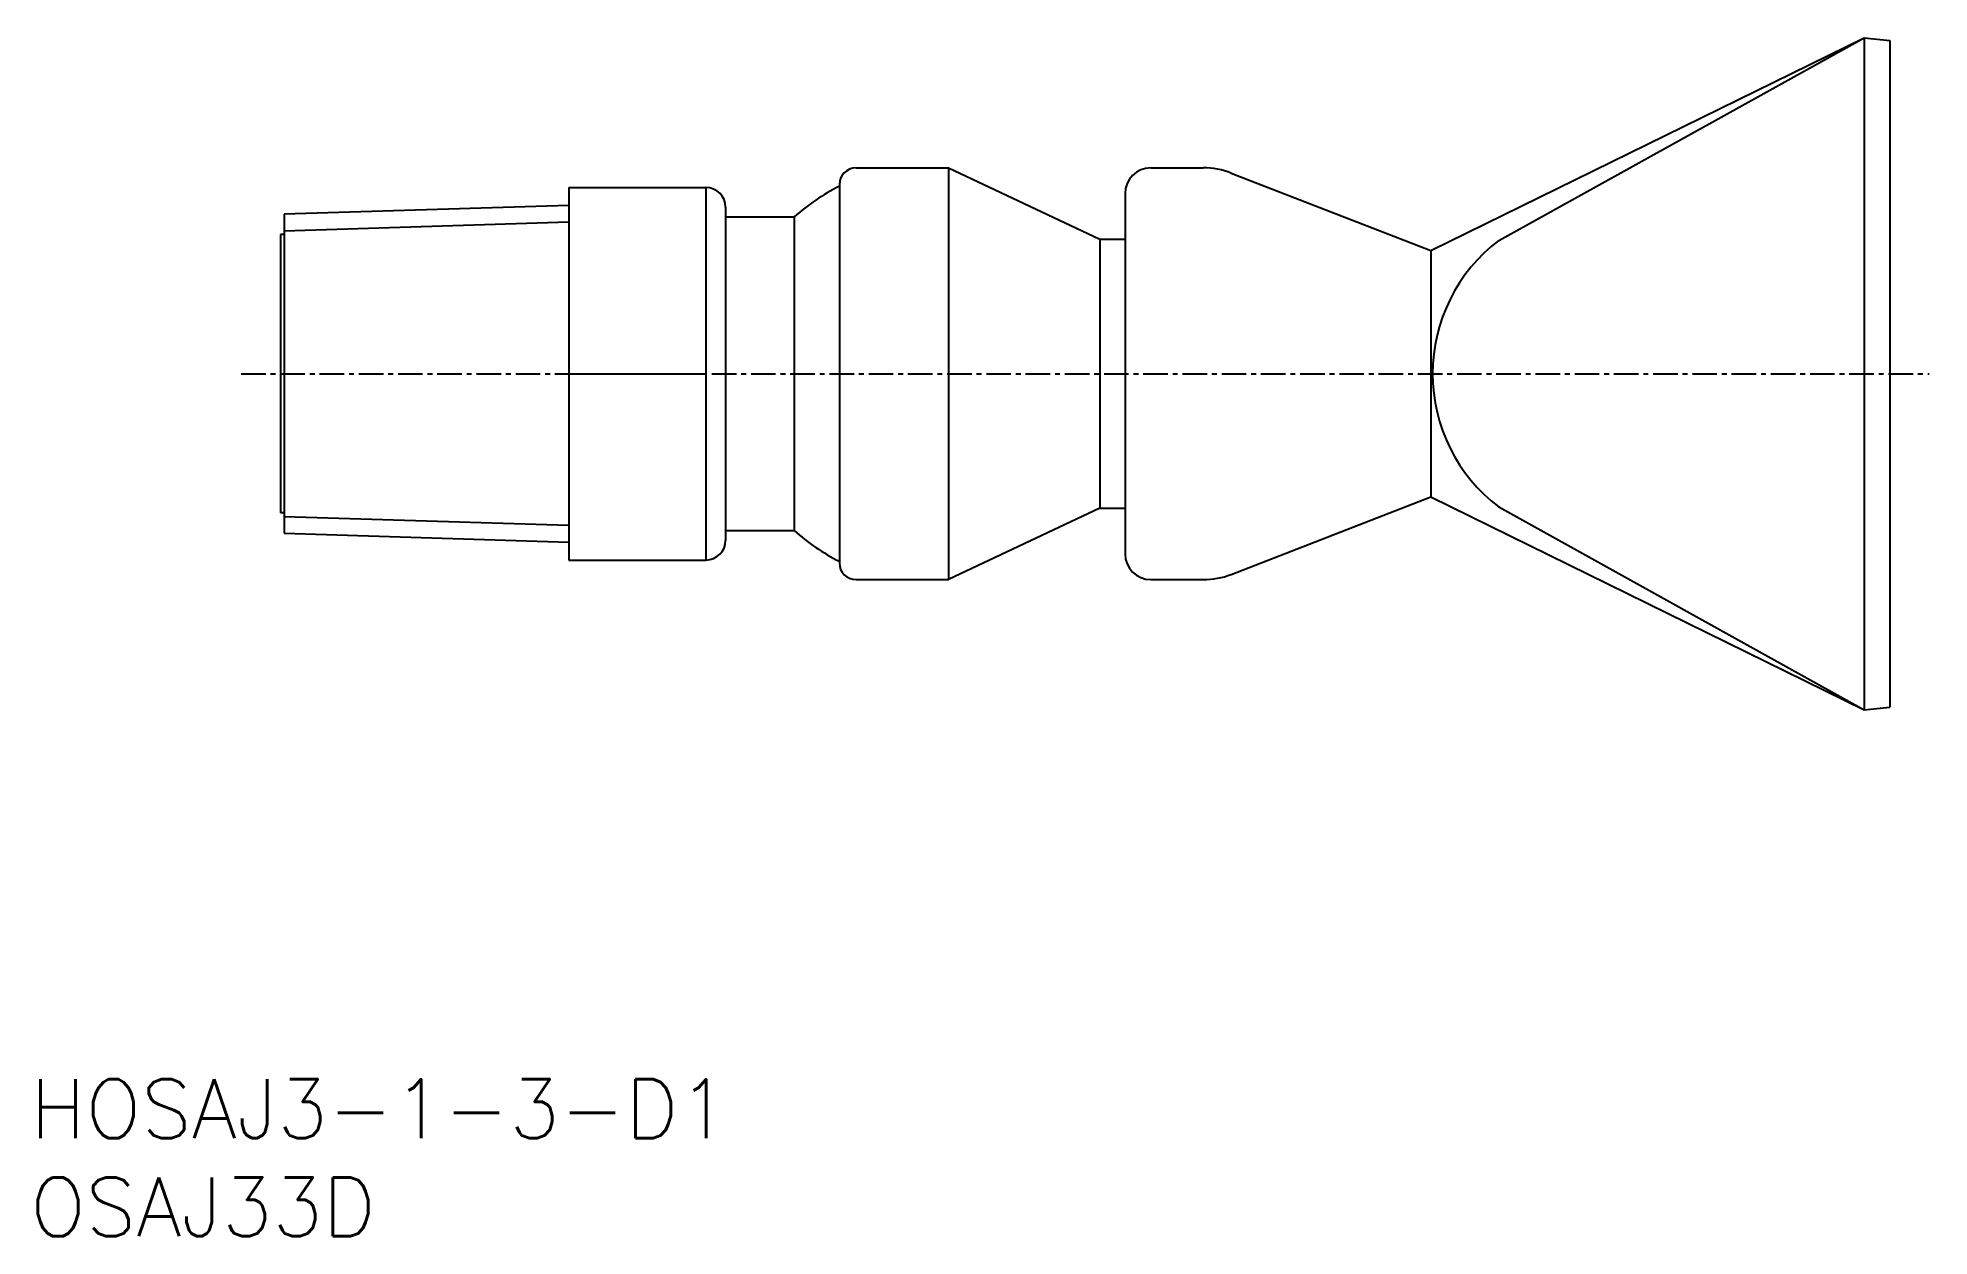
# Model space of a CAD drawing. Extents: x 80.6 to 177, y 55 to 116.1.
import ezdxf
from ezdxf.enums import TextEntityAlignment as Align

# ---------------------------------------------------------------- set-up
doc = ezdxf.new("R2010")
doc.units = 0
doc.linetypes.add('CENTER', pattern=[2, 1.25, -0.25, 0.25, -0.25])
doc.layers.get('0').update_dxf_attribs({"linetype": 'CONTINUOUS'})
doc.layers.add('CENTER', color=1, linetype='CENTER')
doc.styles.get("Standard").update_dxf_attribs({"font": 'txt.shx', "bigfont": 'extfont.shx'})

msp = doc.modelspace()

# ---------------------------------------------------------------- linework, layer by layer
at = {"color": 7, "linetype": 'CONTINUOUS'}
for p, q in [((151.61, 105.278), (173.705, 116.13)), ((155.07, 105.791), (173.705, 116.13)), ((173.705, 116.13), (173.705, 81.863)), ((173.705, 116.13), (175.018, 115.997)), ((175.018, 115.997), (175.018, 81.997)), ((122.303, 109.497), (127.018, 109.497)), ((127.018, 109.497), (127.018, 88.497)), ((127.018, 109.497), (134.732, 105.854)), ((137.33, 109.497), (140.005, 109.497)), ((141.43, 109.23), (151.61, 105.278)), ((107.646, 108.497), (107.646, 89.497)), ((107.646, 108.497), (114.646, 108.497)), ((114.646, 108.497), (114.646, 89.497)), ((121.446, 108.64), (121.446, 89.354)), ((136.018, 108.184), (136.018, 89.809)), ((136.018, 108.184), (136.018, 89.809)), ((136.018, 108.184), (136.018, 89.809)), ((136.018, 108.184), (136.018, 89.809)), ((136.018, 108.184), (136.018, 89.809)), ((136.018, 108.184), (136.018, 89.809)), ((136.018, 108.184), (136.018, 89.809)), ((107.646, 107.582), (93.146, 107.129)), ((93.146, 107.129), (93.146, 90.864)), ((115.646, 107.497), (115.646, 90.497)), ((121.446, 107.192), (121.446, 90.801)), ((92.946, 106.097), (92.946, 91.897)), ((93.146, 106.097), (92.946, 106.097)), ((115.646, 106.997), (119.146, 106.997)), ((119.146, 106.997), (119.146, 90.997)), ((134.732, 105.854), (134.732, 92.14)), ((134.732, 105.854), (136.018, 105.854)), ((151.61, 105.278), (151.61, 92.716)), ((107.646, 98.997), (114.646, 98.997)), ((141.43, 88.764), (151.61, 92.716)), ((151.61, 92.716), (173.705, 81.863)), ((93.146, 91.897), (92.946, 91.897)), ((134.732, 92.14), (127.018, 88.497)), ((134.732, 92.14), (136.018, 92.14)), ((155.07, 92.202), (173.705, 81.863)), ((93.146, 90.864), (107.646, 90.411)), ((115.646, 90.997), (119.146, 90.997)), ((107.646, 89.497), (114.646, 89.497)), ((122.303, 88.497), (127.018, 88.497)), ((137.33, 88.497), (140.005, 88.497)), ((173.705, 81.863), (175.018, 81.997))]:
    msp.add_line(p, q, dxfattribs=at)
at = {"color": 3, "linetype": 'CONTINUOUS'}
for p, q in [((107.646, 106.726), (93.146, 106.273)), ((93.146, 91.721), (107.646, 91.267))]:
    msp.add_line(p, q, dxfattribs=at)
at = {"color": 7, "linetype": 'CONTINUOUS'}
for centre, radius, start, end in [((122.303, 108.64), 0.857, 90, 180), ((137.33, 108.184), 1.312, 90, 180), ((140.005, 105.559), 3.938, 68.78325, 90), ((114.646, 107.497), 1, 0, 90), ((126.259, 98.997), 10.705, 116.7164, 131.6391), ((160.23, 98.997), 8.531, 127.20931, 232.79069), ((126.259, 98.997), 10.705, 228.3609, 243.2836), ((114.646, 90.497), 1, 270, 0), ((137.33, 89.809), 1.312, 180, 270), ((122.303, 89.354), 0.857, 180, 270), ((140.005, 92.434), 3.938, 270, 291.21675), ((140.005, 92.434), 3.938, 270, 291.21675)]:
    msp.add_arc(centre, radius, start, end, dxfattribs=at)
at = {"layer": 'CENTER', "color": 1, "linetype": 'CENTER'}
msp.add_line((90.946, 98.997), (177.018, 98.997), dxfattribs=at)

# ---------------------------------------------------------------- texts
at = {"color": 7, "linetype": 'CONTINUOUS'}
for s, p in [('HOSAJ3-1-3-D1', (80.191, 61.511)), ('OSAJ33D', (80.191, 56.511))]:
    msp.add_text(s, height=3, dxfattribs=at).set_placement(p, align=Align.MIDDLE_LEFT)

doc.saveas('drawing.dxf')
